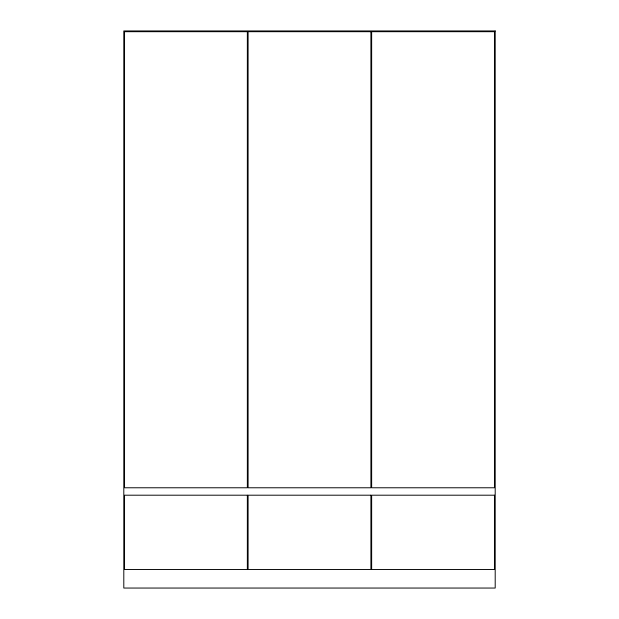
<?xml version="1.0" encoding="UTF-8"?>
<svg xmlns="http://www.w3.org/2000/svg" width="619" height="619" viewBox="0 0 619 619"><rect width="100%" height="100%" fill="white"/><g stroke="black" fill="none" stroke-linecap="round" stroke-linejoin="round"><path stroke-width="0.93" d="M495.2 30.95L123.8 30.95L123.8 588.05L495.2 588.05L495.2 30.95M247.352 31.693L124.543 31.693L124.543 487.772L247.352 487.772L247.352 31.693M370.905 31.693L248.095 31.693L248.095 487.772L370.905 487.772L370.905 31.693M494.457 31.693L371.648 31.693L371.648 487.772L494.457 487.772L494.457 31.693M247.352 495.2L124.543 495.2L124.543 569.48L247.352 569.48L247.352 495.2M370.905 495.2L248.095 495.2L248.095 569.48L370.905 569.48L370.905 495.2M494.457 495.2L371.648 495.2L371.648 569.48L494.457 569.48L494.457 495.2"/></g></svg>
